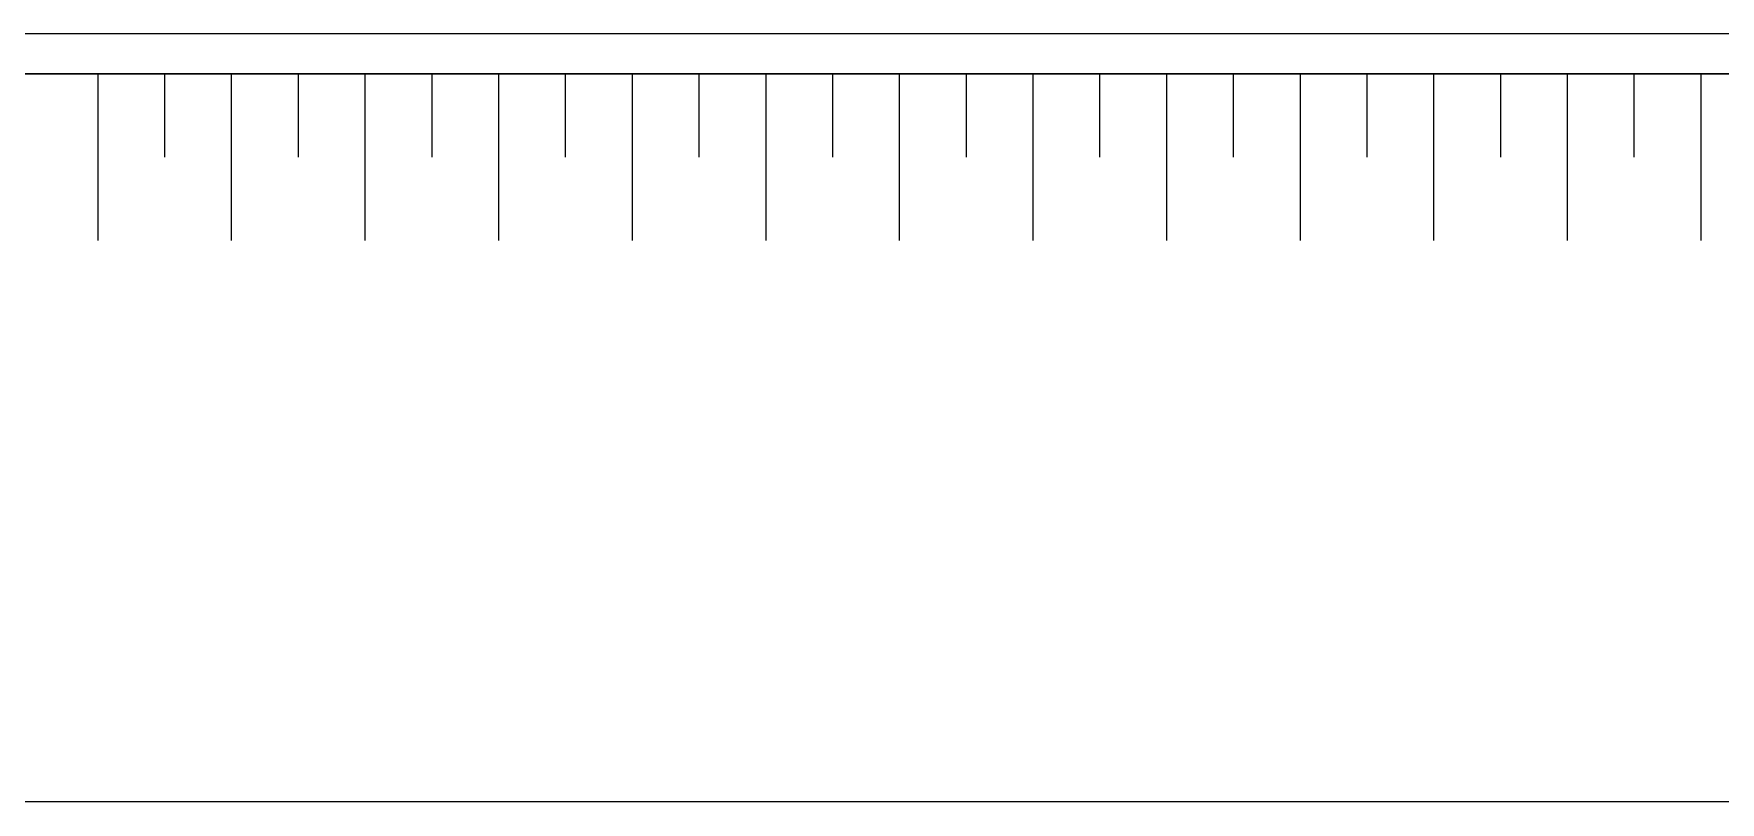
# Model space of a CAD drawing. Header units: millimetres. Extents: x 2801 to 3319, y 1187 to 1422.
# Drawn here: x 3051.72 to 3064.35, y 1276.74 to 1282.49 of the extents above; entities that cross this region are included whole.
import ezdxf

# ---------------------------------------------------------------- set-up
doc = ezdxf.new("R2010")
doc.units = ezdxf.units.MM
doc.layers.add('AR-PIS', color=1, linetype='Continuous')
doc.layers.add('AR-TALUDE', color=1, linetype='Continuous')

# ---------------------------------------------------------------- blocks, each defined once
blk = doc.blocks.new('TALUDE')
at = {"layer": 'AR-TALUDE', "color": 1}
for p, q in [((117.004, -10.975), (117.004, -12.222)), ((117.504, -10.975), (117.504, -11.599)), ((118.004, -10.975), (118.004, -12.222)), ((118.504, -10.975), (118.504, -11.599)), ((119.004, -10.975), (119.004, -12.222)), ((119.504, -10.975), (119.504, -11.599)), ((120.004, -10.975), (120.004, -12.222)), ((120.504, -10.975), (120.504, -11.599)), ((121.004, -10.975), (121.004, -12.222)), ((121.504, -10.975), (121.504, -11.599)), ((122.004, -10.975), (122.004, -12.222)), ((122.504, -10.975), (122.504, -11.599)), ((123.004, -10.975), (123.004, -12.222)), ((123.504, -10.975), (123.504, -11.599)), ((124.004, -10.975), (124.004, -12.222)), ((124.504, -10.975), (124.504, -11.599)), ((125.004, -10.975), (125.004, -12.222)), ((125.504, -10.975), (125.504, -11.599)), ((126.004, -10.975), (126.004, -12.222)), ((126.504, -10.975), (126.504, -11.599)), ((127.004, -10.975), (127.004, -12.222)), ((127.504, -10.975), (127.504, -11.599)), ((128.004, -10.975), (128.004, -12.222)), ((128.504, -10.975), (128.504, -11.599)), ((129.004, -10.975), (129.004, -12.222))]:
    blk.add_line(p, q, dxfattribs=at)
at = {"layer": 'AR-TALUDE', "color": 1, "ltscale": 3}
blk.add_line((180.754, -16.421), (27.601, -16.426), dxfattribs=at)
blk.add_lwpolyline([(102.318, -11.476), (102.318, -14.95), (105.982, -14.95), (105.982, -10.975), (180.754, -10.975)], dxfattribs=at)

msp = doc.modelspace()

# ---------------------------------------------------------------- linework, layer by layer
at = {"layer": 'AR-PIS'}
for p, q in [((3115.954, 1282.491), (3041.163, 1282.491)), ((3115.954, 1282.191), (3041.163, 1282.191))]:
    msp.add_line(p, q, dxfattribs=at)

# ---------------------------------------------------------------- block references
at = {"layer": 'AR-TALUDE'}
msp.add_blockref('TALUDE', (2935.2, 1293.166), dxfattribs=at)

doc.saveas('drawing.dxf')
